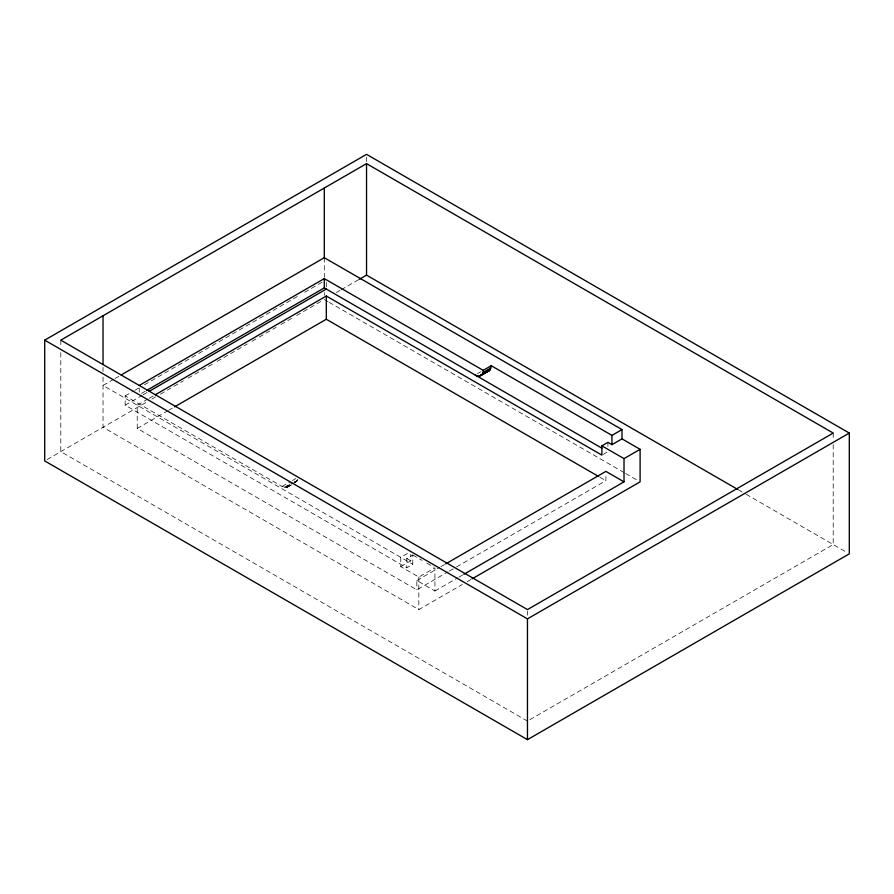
<?xml version="1.0" encoding="UTF-8"?>
<svg xmlns="http://www.w3.org/2000/svg" width="894" height="894" viewBox="0 0 894 894"><rect width="100%" height="100%" fill="white"/><g stroke="black" fill="none" stroke-linecap="round" stroke-linejoin="round"><path stroke-width="0.67" stroke-dasharray="4.47 3.35" d="M289.824 484.09L286.952 487.398L282.057 486.481L125.16 395.897L125.16 405.194L406.77 567.779L412.804 564.293L412.804 555.029L406.77 558.493L406.77 567.779M294.998 482.749L297.87 479.441L294.428 481.43M113.918 379.168L103.034 385.448L412.804 564.293M115.125 378.464L118.757 376.374M125.16 395.897L133.586 391.036M134.793 390.343L139.609 387.56M144.437 384.778L299.814 295.065M304.63 292.282L325.103 280.459M141.654 393.349L145.286 391.248M125.16 405.194L142.023 395.461M143.23 394.757L148.046 391.974M148.069 398.936L137.229 405.194L137.229 428.416L416.827 589.839L448.14 571.769M149.276 398.243L154.092 395.461M47.114 459.55L147.164 401.786M151.98 399.003L155.601 396.914M160.417 394.131L183.315 380.9M188.142 378.117L212.247 364.204M217.074 361.422L247.202 344.022M252.03 341.24L258.053 337.753M259.26 337.06L276.134 327.316M280.962 324.533L291.802 318.275M296.629 315.493L320.734 301.569M336.368 292.539L340.022 290.438M341.195 289.757L359.31 279.297M137.229 428.416L167.334 411.039M168.541 410.346L173.358 407.563M282.057 486.481L290.103 481.844M292.405 480.514L295.847 478.525M477.463 373.67L480.905 371.68M284.136 487.375L292.182 482.726M285.141 487.554L293.187 482.905M294.092 482.391L297.534 480.402M286.08 487.565L292.975 483.587M294.774 482.548L297.076 481.218M286.952 487.398L293.847 483.408M287.745 487.051L293.489 483.732M407.44 553.453L400.736 557.331L400.736 566.617L418.839 577.066L434.931 567.779L434.931 591.001L416.827 580.552L416.827 589.839M400.736 566.617L410.793 560.806L410.793 554.179M603.092 454.431L607.92 451.649M416.827 580.552L439.714 567.344M440.91 566.651L444.53 564.561M449.347 571.076L455.37 567.589M456.566 566.897L605.909 480.681L605.909 474.043M434.931 591.001L457.817 577.792M459.013 577.099L462.634 575.01M103.034 377.089L103.034 427.254L418.839 609.585L462.366 584.452M467.204 581.659L470.825 579.569M529.874 719.681L833.208 544.558L833.208 441.424M738.265 489.733L745.507 493.924M746.166 494.293L846.886 552.447M324.298 299.512L327.919 301.602M329.115 302.295L624.437 472.792M625.644 473.485L637.69 480.447M599.885 477.195L605.909 480.681M412.804 555.029L422.124 560.393M426.784 563.086L433.769 567.109M406.77 558.493L410.793 560.806M527.46 721.078L60.792 451.649L60.792 352.694M833.208 433.065L833.208 440.027M607.92 442.351L607.92 446.341M527.46 610.982L527.46 615.161M418.839 577.066L418.839 609.585M366.54 157.12L366.54 162.674M326.31 282.426L326.31 287.734M324.298 257.707L324.298 277.218M324.298 292.539L324.298 295.333M139.24 388.108L139.24 392.086M103.034 367.333L103.034 371.513M60.792 340.156L60.792 347.129"/><path stroke-width="1.34" d="M475.161 374.999C478.703 377.871 483.922 374.854 483.207 370.351L491.253 365.702L611.943 435.389L622 429.578L622 438.876L640.104 449.324L640.104 481.844L472.043 578.876M480.849 375.558L489.588 370.407L491.253 365.702M44.7 340.156L366.54 154.349L849.3 433.065L849.3 553.844L527.46 739.651L44.7 460.935L44.7 340.156L527.46 618.871L849.3 433.065M366.54 163.636L60.792 340.156L527.46 609.585L833.208 433.065L366.54 163.636L366.54 275.128L737.695 489.409M121.171 374.977L324.298 257.707L622 429.578M139.24 385.448L324.298 278.604L483.207 370.351M146.493 390.555L324.298 287.902L601.874 448.162M149.253 391.281L326.31 289.064M155.299 394.768L326.31 296.026L601.885 455.124L601.885 445.838L607.92 442.351L611.943 444.676L622 438.876M359.299 279.308L366.54 275.128M174.565 406.859L326.31 319.259L598.678 476.502M482.928 372.597L490.974 367.948M482.592 373.558L490.638 368.909M479.184 376.072L490.18 369.725M480.056 375.905L489.588 370.407M601.885 445.838L624.012 458.611L640.104 449.324M445.726 563.868L605.909 471.384L624.012 481.844L624.012 458.611M463.83 574.317L624.012 481.844M488.102 371.256L488.895 370.921M611.943 435.389L611.943 444.676M527.46 618.871L527.46 739.651M326.31 296.026L326.31 319.259M324.298 188.019L324.298 257.707M324.298 278.604L324.298 287.902M103.034 315.772L103.034 364.551"/></g></svg>
